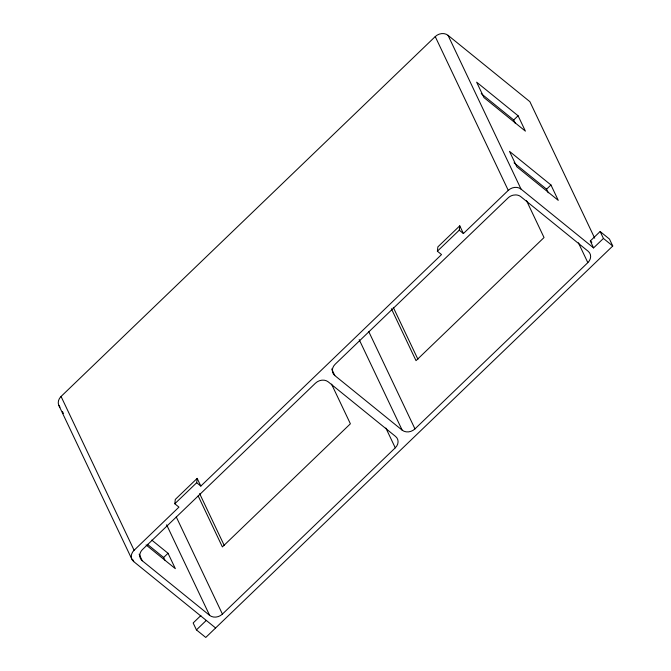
<?xml version="1.0" encoding="UTF-8"?>
<svg xmlns="http://www.w3.org/2000/svg" width="671" height="671" viewBox="0 0 671 671"><rect width="100%" height="100%" fill="white"/><g stroke="black" fill="none" stroke-linecap="round" stroke-linejoin="round"><path stroke-width="1.01" d="M215.609 627.981L133.747 561.619A9.302 7.775 -25.4 0 1 134.091 550.27L178.947 507.125L174.804 503.762L175.299 499.434L197.182 478.389L200.83 486.081L441.526 254.577L437.383 251.214L437.869 246.886L459.752 225.842L463.409 233.533L508.266 190.388A9.302 7.775 -25.4 0 1 521.048 189.113L593.583 247.909L603.43 238.44L600.142 231.52L590.295 240.99L593.583 247.909M174.804 503.762L196.687 482.717L197.182 478.389M437.383 251.214L459.258 230.17L459.752 225.842M59.962 407.112A9.302 7.775 -25.4 0 1 61.061 396.469L435.236 36.586A9.302 7.775 -25.4 0 1 448.018 35.311L529.88 101.673L594.707 238.197M515.429 123.59L513.709 119.975L518.087 115.764L476.636 82.164L483.942 97.547L525.393 131.139L518.087 115.764M164.94 560.193L163.649 557.484L168.027 553.273L151.772 540.096M548.291 192.803L546.571 189.18L550.95 184.97L509.499 151.369L516.804 166.752L558.255 200.352L550.95 184.97M200.889 615.525L193.156 622.973L196.435 629.893L205.762 637.45L612.757 246.005L609.469 239.077L600.142 231.52M196.435 629.893L206.282 620.423M222.411 614.099L395.269 447.834A9.302 7.775 -25.4 0 0 395.613 436.486L328.262 381.883A9.302 7.775 -25.4 0 0 315.479 383.158L142.613 549.415A9.302 7.775 -25.4 0 0 139.904 554.305L139.836 556.402A9.302 7.775 -25.4 0 0 142.269 560.771L209.629 615.374A9.302 7.775 -25.4 0 0 222.411 614.099L176.263 516.913M414.963 428.895L587.83 262.638A9.302 7.775 -25.4 0 0 588.173 251.281L520.813 196.678A9.302 7.775 -25.4 0 0 515.672 194.917L513.315 195.152A9.302 7.775 -25.4 0 0 508.031 197.953L335.173 364.219A9.302 7.775 -25.4 0 0 334.821 375.567L402.181 430.17A9.302 7.775 -25.4 0 0 414.963 428.895L368.815 331.709M481.199 93.621L513.709 119.975M514.061 162.827L546.571 189.18M603.43 238.44L612.757 246.005M590.295 240.99L591.856 242.248M459.258 230.17L463.409 233.533M196.687 482.717L200.83 486.081M147.394 544.307L163.649 557.484M146.068 544.936L175.332 568.647L168.027 553.273M578.419 242.818L587.83 262.638M448.018 35.311L521.048 189.113M526.55 200.713L544.038 237.542L416.028 360.654L391.369 308.719M435.236 36.586L508.266 190.388M393.273 307.352L417.932 359.295M359.17 339.585L402.181 430.17M385.859 428.023L395.269 447.834M331.684 368.966L334.821 375.567M331.549 384.131L350.388 423.795L222.378 546.907L198.163 495.911M199.623 493.604L224.282 545.548M166.618 524.789L209.629 615.374M139.132 554.171L142.269 560.771M61.061 396.469L134.091 550.27M62.504 411.591L63.401 413.479M132.85 559.731L133.747 561.619M58.838 405.41L131.868 559.211"/></g></svg>
